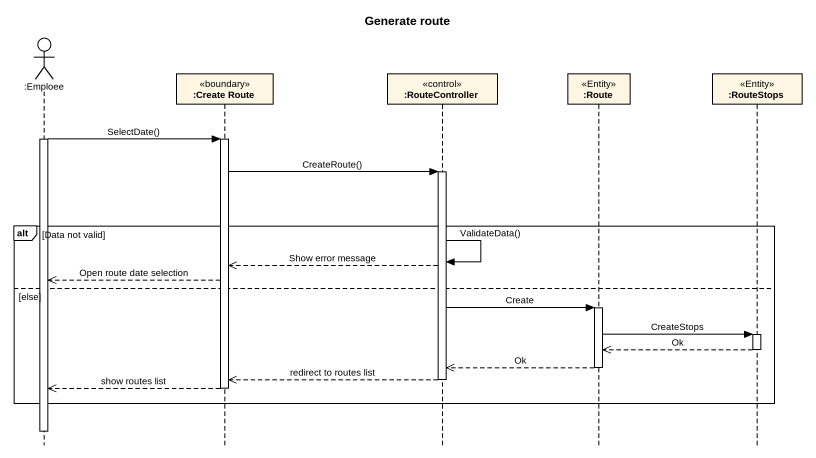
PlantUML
@startuml
title Generate route
hide footbox
actor ":Emploee" as Emploee
participant ":Create Route" as Create_Route <<boundary>>
participant ":RouteController" as RouteController <<control>>
participant ":Route" as Route <<Entity>>
participant ":RouteStops" as RouteStops <<Entity>>

activate Emploee
Emploee -> Create_Route : SelectDate()
activate Create_Route
Create_Route -> RouteController : CreateRoute()
activate RouteController
alt Data not valid
  RouteController -> RouteController : ValidateData()
  RouteController -->> Create_Route : Show error message
  Create_Route -->> Emploee : Open route date selection
else else
  RouteController -> Route : Create
  activate Route
  Route -> RouteStops : CreateStops
  activate RouteStops
  RouteStops -->> Route : Ok
  deactivate RouteStops
  Route -->> RouteController : Ok
  deactivate Route
  RouteController -->> Create_Route : redirect to routes list
  deactivate RouteController
  Create_Route -->> Emploee : show routes list
  deactivate Create_Route
end
deactivate Emploee
@enduml
